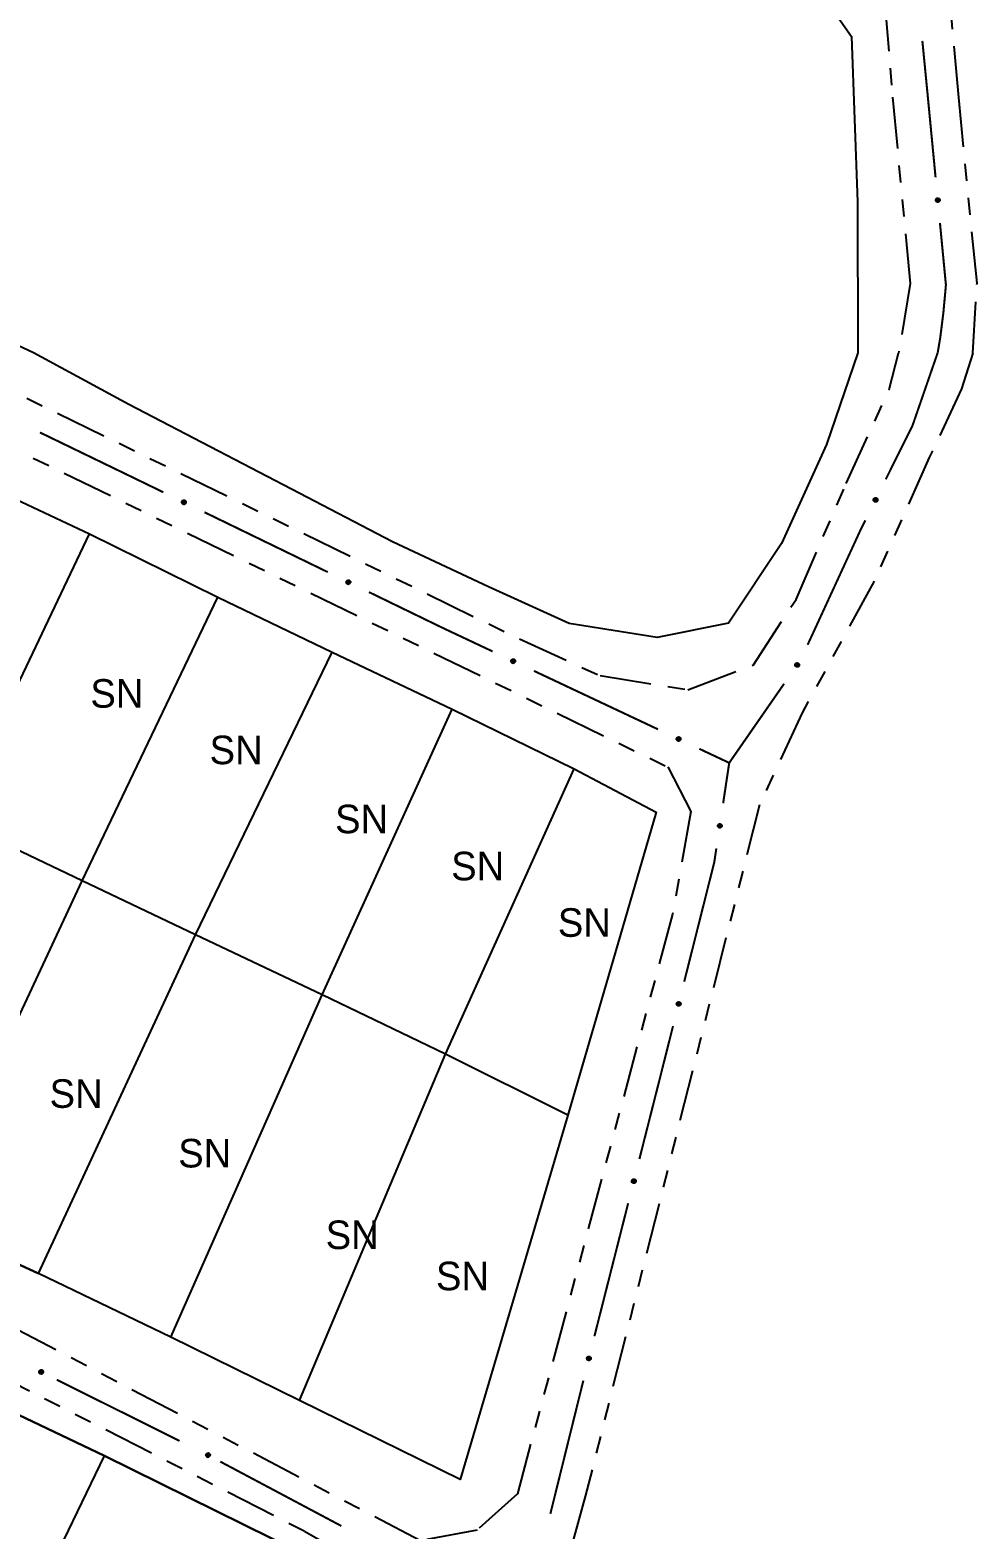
# Model space of a CAD drawing. Extents: x 203665 to 205970, y 4870865 to 4873745.
# Drawn here: x 205380.9 to 205463.8, y 4873197.4 to 4873328.6 of the extents above; entities that cross this region are included whole.
import ezdxf
from ezdxf.enums import TextEntityAlignment as Align

# ---------------------------------------------------------------- set-up
doc = ezdxf.new("R2010")
doc.units = 0
doc.header["$LTSCALE"] = 1.5
doc.header["$MEASUREMENT"] = 0
doc.linetypes.add('TRACO_25', pattern=[8, 3, -1, 1, -1, 1, -1])
for name, color, linetype in [('CD_MALHA_LOTES', 7, 'CONTINUOUS'), ('RU-QUADRA', 210, 'CONTINUOUS'), ('SV-EIXO-RUA-N-PAV', 6, 'CONTINUOUS'), ('SV-RUA-NAO-PAV', 7, 'CONTINUOUS'), ('Th_NmrPort', 1, 'CONTINUOUS')]:
    doc.layers.add(name, color=color, linetype=linetype)

msp = doc.modelspace()

# ---------------------------------------------------------------- linework, layer by layer
at = {"layer": 'CD_MALHA_LOTES', "linetype": 'Continuous', "flags": 128}
for points in [[(205375.161186, 4873289.598439), (205386.098386, 4873284.470209)], [(205374.208152, 4873259.464412), (205386.098386, 4873284.470209)], [(205386.098386, 4873284.470209), (205397.353264, 4873278.933535)], [(205385.46303, 4873254.109268), (205397.353264, 4873278.933535)], [(205397.353264, 4873278.933535), (205407.337429, 4873274.122982)], [(205395.401813, 4873249.389481), (205407.337429, 4873274.122982)], [(205407.337429, 4873274.122982), (205417.866186, 4873269.1309)], [(205406.47516, 4873244.125103), (205417.866186, 4873269.1309)], [(205417.866186, 4873269.1309), (205428.53109, 4873263.911904)], [(205417.276212, 4873238.95149), (205428.53109, 4873263.911904)], [(205428.53109, 4873263.911904), (205435.701536, 4873260.099768)], [(205385.46303, 4873254.109268), (205374.208152, 4873259.464412)], [(205435.701536, 4873260.099768), (205427.986499, 4873233.596346)], [(205371.575963, 4873224.383684), (205385.46303, 4873254.109268)], [(205395.401813, 4873249.389481), (205385.46303, 4873254.109268)], [(205381.650894, 4873219.754662), (205395.401813, 4873249.389481)], [(205406.47516, 4873244.125103), (205395.401813, 4873249.389481)], [(205393.22345, 4873214.172606), (205406.47516, 4873244.125103)], [(205417.276212, 4873238.95149), (205406.47516, 4873244.125103)], [(205404.478327, 4873208.635932), (205417.276212, 4873238.95149)], [(205427.986499, 4873233.596346), (205417.276212, 4873238.95149)], [(205427.986499, 4873233.596346), (205418.546924, 4873201.737781)], [(205371.575963, 4873224.383684), (205381.650894, 4873219.754662)], [(205393.22345, 4873214.172606), (205381.650894, 4873219.754662)], [(205404.478327, 4873208.635932), (205393.22345, 4873214.172606)], [(205377.370006, 4873208.569646), (205387.43322, 4873203.78675)], [(205418.546924, 4873201.737781), (205404.478327, 4873208.635932)], [(205382.688586, 4873193.991378), (205387.43322, 4873203.78675)], [(205387.43322, 4873203.78675), (205419.076861, 4873188.175376)]]:
    msp.add_lwpolyline(points, dxfattribs=at)
at = {"layer": 'RU-QUADRA', "linetype": 'Continuous', "flags": 128}
msp.add_lwpolyline([(205381.19915, 4873300.290732), (205246.554973, 4873363.144761), (205270.850474, 4873417.421945), (205444.02054, 4873337.298482), (205449.189796, 4873333.163078), (205452.808275, 4873327.993822), (205453.3252, 4873313.519906), (205453.366002, 4873300.293513), (205450.604655, 4873292.274779), (205446.675302, 4873283.613601), (205442.026491, 4873276.640384), (205435.77963, 4873275.390026), (205428.091034, 4873276.620495), (205421.041743, 4873279.831065), (205412.635739, 4873283.781998), (205403.803117, 4873288.380357), (205389.563652, 4873295.793578)], close=True, dxfattribs=at)
for points in [[(205375.161186, 4873289.598439), (205386.098386, 4873284.470209), (205397.353264, 4873278.933535), (205407.337429, 4873274.122982), (205417.866186, 4873269.1309), (205428.53109, 4873263.911904), (205435.701536, 4873260.099768), (205427.986499, 4873233.596346), (205418.546924, 4873201.737781), (205404.478327, 4873208.635932), (205393.22345, 4873214.172606), (205381.650894, 4873219.754662), (205371.575963, 4873224.383684)], [(205307.53972, 4873175.586793), (205317.717723, 4873170.84216), (205330.268043, 4873165.026158), (205341.09652, 4873160.013683), (205351.963261, 4873155.115997), (205361.873422, 4873150.600943), (205393.249221, 4873135.525254), (205398.491276, 4873146.391994), (205403.84812, 4873157.143945), (205408.822332, 4873167.398475), (205414.102649, 4873178.303478), (205419.076861, 4873188.175376), (205387.43322, 4873203.78675), (205377.370006, 4873208.569646), (205366.350213, 4873213.849964), (205353.799893, 4873219.972071), (205340.292994, 4873226.744652), (205332.028149, 4873230.877074), (205323.380673, 4873234.93297), (205313.355722, 4873239.830656)]]:
    msp.add_lwpolyline(points, dxfattribs=at)
at = {"layer": 'SV-EIXO-RUA-N-PAV', "const_width": 0.18}
for points in [[(205459.003872, 4873327.600791), (205459.392898, 4873323.619754)], [(205459.392898, 4873323.619754), (205459.44514, 4873323.085152)], [(205459.44514, 4873323.085152), (205460.159662, 4873315.656584)], [(205460.542637, 4873311.67496), (205461.021357, 4873306.69793)], [(205461.021357, 4873306.69793), (205461.066222, 4873306.231483)], [(205461.066222, 4873306.231483), (205460.924379, 4873304.706666)], [(205460.924379, 4873304.706666), (205460.842625, 4873303.827809)], [(205460.842625, 4873303.827809), (205460.58, 4873301.726811)], [(205460.563128, 4873301.591833), (205460.417027, 4873300.740304)], [(205460.58, 4873301.726811), (205460.563128, 4873301.591833)], [(205460.342818, 4873300.307791), (205458.38292, 4873294.636918)], [(205460.417027, 4873300.740304), (205460.342818, 4873300.307791)], [(205458.145137, 4873293.948905), (205455.795923, 4873289.229184)], [(205458.38292, 4873294.636918), (205458.145137, 4873293.948905)], [(205381.77557, 4873293.336307), (205388.976264, 4873289.850622)], [(205388.976264, 4873289.850622), (205389.785476, 4873289.458902)], [(205389.785476, 4873289.458902), (205392.575121, 4873288.104705)], [(205396.173546, 4873286.357897), (205406.96882, 4873281.117472)], [(205454.013533, 4873285.64825), (205453.567936, 4873284.753016)], [(205453.565505, 4873284.748133), (205448.96436, 4873274.762669)], [(205453.567936, 4873284.753016), (205453.565505, 4873284.748133)], [(205410.567245, 4873279.370664), (205416.864489, 4873276.31375)], [(205416.864489, 4873276.31375), (205417.068464, 4873276.214733)], [(205417.068464, 4873276.214733), (205421.386882, 4873274.181192)], [(205425.005723, 4873272.477082), (205435.862245, 4873267.364751)], [(205446.902223, 4873271.351567), (205442.343, 4873264.777871)], [(205439.481086, 4873265.660641), (205441.290506, 4873264.808586)], [(205441.290506, 4873264.808586), (205442.099944, 4873264.427422)], [(205442.343, 4873264.777871), (205442.099944, 4873264.427422)], [(205442.099944, 4873264.427422), (205441.567672, 4873260.893771)], [(205440.971876, 4873256.938392), (205440.822927, 4873255.949547)], [(205440.786547, 4873255.708032), (205438.159163, 4873245.278112)], [(205440.822927, 4873255.949547), (205440.786547, 4873255.708032)], [(205437.182055, 4873241.39929), (205436.204947, 4873237.520468)], [(205436.204947, 4873237.520468), (205435.975659, 4873236.610264)], [(205435.975659, 4873236.610264), (205434.23811, 4873229.766015)], [(205433.253853, 4873225.889002), (205430.30108, 4873214.25796)], [(205383.250264, 4873210.451434), (205393.991546, 4873205.101213)], [(205429.332584, 4873210.376993), (205426.448085, 4873198.728832)], [(205397.55726, 4873203.28922), (205408.153412, 4873197.657031)]]:
    msp.add_lwpolyline(points, dxfattribs=at)
at = {"layer": 'SV-EIXO-RUA-N-PAV'}
for points in [[(205460.446968, 4873313.819332), (205460.485141, 4873313.788757), (205460.511696, 4873313.754673), (205460.525662, 4873313.71987), (205460.529985, 4873313.685898), (205460.530492, 4873313.650644), (205460.523163, 4873313.614989), (205460.506261, 4873313.577217), (205460.475859, 4873313.538709), (205460.439155, 4873313.513801), (205460.405767, 4873313.498283), (205460.370602, 4873313.491736), (205460.336347, 4873313.491816), (205460.299562, 4873313.500655), (205460.261451, 4873313.518157), (205460.22347, 4873313.549665), (205460.197665, 4873313.583259), (205460.18504, 4873313.617276), (205460.178682, 4873313.65267), (205460.178595, 4873313.688667), (205460.185992, 4873313.723626), (205460.203683, 4873313.761966), (205460.235278, 4873313.799041), (205460.26849, 4873313.825161), (205460.302321, 4873313.83826), (205460.337308, 4873313.843735), (205460.37266, 4873313.844674), (205460.408809, 4873313.838798), (205460.446968, 4873313.819332)], [(205394.29315, 4873287.393076), (205394.339133, 4873287.409738), (205394.38206, 4873287.414655), (205394.419043, 4873287.408451), (205394.450296, 4873287.394448), (205394.480654, 4873287.37652), (205394.507275, 4873287.351692), (205394.530716, 4873287.317592), (205394.547754, 4873287.271582), (205394.549901, 4873287.227277), (205394.545759, 4873287.190693), (205394.533033, 4873287.157264), (205394.515123, 4873287.128064), (205394.48842, 4873287.101265), (205394.45363, 4873287.077847), (205394.406951, 4873287.061834), (205394.364833, 4873287.057302), (205394.329218, 4873287.064241), (205394.295693, 4873287.077248), (205394.264918, 4873287.095922), (205394.238928, 4873287.120444), (205394.215412, 4873287.155514), (205394.200218, 4873287.201796), (205394.195218, 4873287.243751), (205394.201656, 4873287.279454), (205394.215204, 4873287.312173), (205394.232815, 4873287.342841), (205394.256658, 4873287.370639), (205394.29315, 4873287.393076)], [(205455.067299, 4873287.518293), (205455.083505, 4873287.472147), (205455.087996, 4873287.429174), (205455.081426, 4873287.392253), (205455.067114, 4873287.361141), (205455.048886, 4873287.330962), (205455.023796, 4873287.304589), (205454.989465, 4873287.281486), (205454.943288, 4873287.264905), (205454.898964, 4873287.263197), (205454.862423, 4873287.267702), (205454.829122, 4873287.280759), (205454.8001, 4873287.298957), (205454.773568, 4873287.325925), (205454.750495, 4873287.360945), (205454.734946, 4873287.407781), (205454.730831, 4873287.449941), (205454.738124, 4873287.485485), (205454.751462, 4873287.518881), (205454.77044, 4873287.549469), (205454.795219, 4873287.575215), (205454.83052, 4873287.598382), (205454.87695, 4873287.613116), (205454.918953, 4873287.6177), (205454.954591, 4873287.610909), (205454.987173, 4873287.597037), (205455.017665, 4873287.579123), (205455.045226, 4873287.555005), (205455.067299, 4873287.518293)], [(205408.686849, 4873280.405843), (205408.732832, 4873280.422505), (205408.775759, 4873280.427422), (205408.812743, 4873280.421218), (205408.843995, 4873280.407215), (205408.874354, 4873280.389287), (205408.900974, 4873280.36446), (205408.924415, 4873280.330359), (205408.941453, 4873280.284349), (205408.943601, 4873280.240044), (205408.939459, 4873280.20346), (205408.926733, 4873280.170031), (205408.908823, 4873280.140831), (205408.882119, 4873280.114032), (205408.847329, 4873280.090614), (205408.80065, 4873280.074601), (205408.758533, 4873280.070069), (205408.722918, 4873280.077009), (205408.689392, 4873280.090015), (205408.658617, 4873280.108689), (205408.632627, 4873280.133211), (205408.609111, 4873280.168281), (205408.593917, 4873280.214563), (205408.588917, 4873280.256519), (205408.595355, 4873280.292222), (205408.608903, 4873280.32494), (205408.626514, 4873280.355608), (205408.650358, 4873280.383406), (205408.686849, 4873280.405843)], [(205423.113211, 4873273.489939), (205423.158993, 4873273.507144), (205423.201859, 4873273.512569), (205423.238914, 4873273.506804), (205423.270329, 4873273.493171), (205423.300898, 4873273.475604), (205423.32781, 4873273.451093), (205423.351653, 4873273.417272), (205423.369235, 4873273.371467), (205423.371906, 4873273.32719), (205423.368197, 4873273.290559), (205423.355867, 4873273.256983), (205423.338304, 4873273.227573), (205423.311919, 4873273.20046), (205423.277409, 4873273.176631), (205423.230923, 4873273.160067), (205423.188862, 4873273.155037), (205423.153167, 4873273.161555), (205423.11949, 4873273.174164), (205423.088497, 4873273.192473), (205423.062218, 4873273.216686), (205423.038289, 4873273.251475), (205423.022548, 4873273.297574), (205423.017052, 4873273.339467), (205423.023067, 4873273.375244), (205423.036228, 4873273.40812), (205423.053474, 4873273.438994), (205423.076987, 4873273.467073), (205423.113211, 4873273.489939)], [(205448.214367, 4873273.05032), (205448.223757, 4873273.002321), (205448.222011, 4873272.959149), (205448.210192, 4873272.92356), (205448.191547, 4873272.894834), (205448.169162, 4873272.867595), (205448.140535, 4873272.845111), (205448.103234, 4873272.827195), (205448.055151, 4873272.817438), (205448.011042, 4873272.822133), (205447.975531, 4873272.831854), (205447.944458, 4873272.849571), (205447.918361, 4873272.87176), (205447.895989, 4873272.902269), (205447.878202, 4873272.940247), (205447.869561, 4873272.988834), (205447.871563, 4873273.031147), (205447.883899, 4873273.06527), (205447.901908, 4873273.096396), (205447.925095, 4873273.123931), (205447.953323, 4873273.14584), (205447.991594, 4873273.16368), (205448.039662, 4873273.171573), (205448.081887, 4873273.170059), (205448.116174, 4873273.158205), (205448.146419, 4873273.139784), (205448.174013, 4873273.117665), (205448.197812, 4873273.089829), (205448.214367, 4873273.05032)], [(205437.588574, 4873266.673499), (205437.634356, 4873266.690703), (205437.677222, 4873266.696128), (205437.714277, 4873266.690363), (205437.745692, 4873266.67673), (205437.776261, 4873266.659163), (205437.803173, 4873266.634652), (205437.827016, 4873266.600831), (205437.844598, 4873266.555026), (205437.847269, 4873266.510749), (205437.84356, 4873266.474119), (205437.83123, 4873266.440542), (205437.813667, 4873266.411132), (205437.787282, 4873266.384019), (205437.752772, 4873266.36019), (205437.706286, 4873266.343627), (205437.664225, 4873266.338596), (205437.62853, 4873266.345114), (205437.594853, 4873266.357723), (205437.56386, 4873266.376032), (205437.537581, 4873266.400245), (205437.513652, 4873266.435034), (205437.497911, 4873266.481133), (205437.492415, 4873266.523026), (205437.49843, 4873266.558803), (205437.511591, 4873266.591679), (205437.528837, 4873266.622553), (205437.55235, 4873266.650632), (205437.588574, 4873266.673499)], [(205441.400028, 4873259.041763), (205441.429629, 4873259.002829), (205441.447108, 4873258.963315), (205441.452201, 4873258.926162), (205441.448141, 4873258.892158), (205441.440069, 4873258.857837), (205441.424296, 4873258.82503), (205441.398725, 4873258.792496), (205441.359878, 4873258.762528), (205441.318223, 4873258.747283), (205441.282065, 4873258.740341), (205441.246363, 4873258.742533), (205441.213154, 4873258.750933), (205441.179618, 4873258.768444), (205441.146901, 4873258.79468), (205441.117712, 4873258.834471), (205441.100842, 4873258.873327), (205441.096859, 4873258.909393), (205441.09929, 4873258.945271), (205441.107951, 4873258.980211), (205441.12362, 4873259.012325), (205441.150094, 4873259.045219), (205441.18975, 4873259.073508), (205441.228313, 4873259.090776), (205441.264313, 4873259.095264), (205441.299581, 4873259.092075), (205441.334103, 4873259.084398), (205441.367741, 4873259.069916), (205441.400028, 4873259.041763)], [(205437.812452, 4873243.451138), (205437.838133, 4873243.409514), (205437.851692, 4873243.368489), (205437.853153, 4873243.331017), (205437.845809, 4873243.297568), (205437.834442, 4873243.264193), (205437.815558, 4873243.233074), (205437.786948, 4873243.203177), (205437.745375, 4873243.177123), (205437.702436, 4873243.165995), (205437.665775, 4873243.162597), (205437.630455, 4873243.168246), (205437.598218, 4873243.179832), (205437.566542, 4873243.200516), (205437.536527, 4873243.229805), (205437.511341, 4873243.272244), (205437.498323, 4873243.312555), (205437.497862, 4873243.348836), (205437.503766, 4873243.384309), (205437.515779, 4873243.418242), (205437.534492, 4873243.448683), (205437.564036, 4873243.47885), (205437.606252, 4873243.503154), (205437.646309, 4873243.516596), (205437.682575, 4873243.517567), (205437.717367, 4873243.510968), (205437.75098, 4873243.499974), (205437.783052, 4873243.482294), (205437.812452, 4873243.451138)], [(205433.888032, 4873227.939684), (205433.913635, 4873227.898013), (205433.927119, 4873227.856963), (205433.928511, 4873227.819488), (205433.921106, 4873227.786053), (205433.909677, 4873227.752699), (205433.890736, 4873227.721614), (205433.862071, 4873227.69177), (205433.820449, 4873227.665793), (205433.777489, 4873227.654744), (205433.740823, 4873227.651414), (205433.705513, 4873227.657128), (205433.673298, 4873227.668773), (205433.641659, 4873227.689516), (205433.611699, 4873227.718861), (205433.586591, 4873227.761345), (205433.573648, 4873227.80168), (205433.573253, 4873227.837963), (205433.579223, 4873227.873424), (205433.591298, 4873227.907335), (205433.610068, 4873227.937742), (205433.639667, 4873227.967854), (205433.681928, 4873227.99208), (205433.72201, 4873228.005449), (205433.758277, 4873228.006352), (205433.793057, 4873227.999689), (205433.826649, 4873227.988634), (205433.858689, 4873227.970894), (205433.888032, 4873227.939684)], [(205429.954724, 4873212.431361), (205429.980572, 4873212.38984), (205429.994296, 4873212.34887), (205429.995907, 4873212.311404), (205429.988699, 4873212.277926), (205429.977466, 4873212.244506), (205429.958707, 4873212.21331), (205429.930218, 4873212.183298), (205429.888749, 4873212.157078), (205429.845855, 4873212.145777), (205429.809209, 4873212.142232), (205429.773866, 4873212.147739), (205429.741583, 4873212.159195), (205429.709823, 4873212.179752), (205429.679691, 4873212.20892), (205429.654334, 4873212.251256), (205429.641155, 4873212.291515), (205429.640548, 4873212.327794), (205429.646309, 4873212.36329), (205429.658186, 4873212.397272), (205429.676776, 4873212.427788), (205429.706199, 4873212.458073), (205429.748316, 4873212.482547), (205429.788319, 4873212.49615), (205429.824581, 4873212.497267), (205429.859399, 4873212.490808), (205429.893056, 4873212.479949), (205429.925199, 4873212.462398), (205429.954724, 4873212.431361)], [(205381.799268, 4873211.297153), (205381.845418, 4873211.313346), (205381.888393, 4873211.317825), (205381.925312, 4873211.311245), (205381.956419, 4873211.296923), (205381.986594, 4873211.278687), (205382.012959, 4873211.253589), (205382.036052, 4873211.219251), (205382.05262, 4873211.17307), (205382.054315, 4873211.128745), (205382.049801, 4873211.092205), (205382.036734, 4873211.058908), (205382.018528, 4873211.029892), (205381.991552, 4873211.003367), (205381.956525, 4873210.980304), (205381.909686, 4873210.964768), (205381.867524, 4873210.960666), (205381.831982, 4873210.967968), (205381.79859, 4873210.981316), (205381.768008, 4873211.000303), (205381.742269, 4873211.025089), (205381.719112, 4873211.060397), (205381.70439, 4873211.106831), (205381.699819, 4873211.148835), (205381.70662, 4873211.184471), (205381.720501, 4873211.217049), (205381.738424, 4873211.247536), (205381.762549, 4873211.27509), (205381.799268, 4873211.297153)], [(205396.407817, 4873204.024851), (205396.454379, 4873204.039818), (205396.497457, 4873204.04316), (205396.534189, 4873204.035606), (205396.564907, 4873204.020468), (205396.594589, 4873204.00144), (205396.620282, 4873203.975655), (205396.64246, 4873203.940719), (205396.657801, 4873203.894116), (205396.658325, 4873203.849761), (205396.652846, 4873203.813354), (205396.638905, 4873203.780414), (205396.619938, 4873203.751889), (205396.59227, 4873203.726086), (205396.556647, 4873203.703957), (205396.509412, 4873203.689664), (205396.467157, 4873203.686677), (205396.43182, 4873203.694916), (205396.398793, 4873203.709142), (205396.368723, 4873203.72893), (205396.343648, 4873203.754387), (205396.321432, 4873203.790295), (205396.307943, 4873203.837102), (205396.304483, 4873203.879212), (205396.312224, 4873203.914656), (205396.326961, 4873203.946856), (205396.345683, 4873203.976859), (205396.370528, 4873204.003765), (205396.407817, 4873204.024851)]]:
    msp.add_lwpolyline(points, close=True, dxfattribs=at)
for points in [[(205460.178595, 4873313.688667), (205460.197665, 4873313.583259)], [(205460.183342, 4873313.701887), (205460.209466, 4873313.572801)], [(205460.185992, 4873313.723626), (205460.22347, 4873313.549665)], [(205460.197733, 4873313.737542), (205460.241256, 4873313.541589)], [(205460.203683, 4873313.761966), (205460.261451, 4873313.518157)], [(205460.221371, 4873313.776828), (205460.279706, 4873313.512387)], [(205460.235278, 4873313.799041), (205460.299562, 4873313.500655)], [(205460.251095, 4873313.809845), (205460.316458, 4873313.500843)], [(205460.26849, 4873313.825161), (205460.336347, 4873313.491816)], [(205460.284972, 4873313.828182), (205460.352687, 4873313.494732)], [(205460.302321, 4873313.83826), (205460.370602, 4873313.491736)], [(205460.319634, 4873313.83837), (205460.385415, 4873313.496509)], [(205460.337308, 4873313.843735), (205460.405767, 4873313.498283)], [(205460.356437, 4873313.84054), (205460.42376, 4873313.511164)], [(205460.37266, 4873313.844674), (205460.439155, 4873313.513801)], [(205460.391047, 4873313.837014), (205460.457507, 4873313.53086)], [(205460.408809, 4873313.838798), (205460.475859, 4873313.538709)], [(205460.426179, 4873313.828056), (205460.48885, 4873313.561291)], [(205460.446968, 4873313.819332), (205460.506261, 4873313.577217)], [(205460.467084, 4873313.801833), (205460.513585, 4873313.603424)], [(205460.485141, 4873313.788757), (205460.523163, 4873313.614989)], [(205460.500362, 4873313.769392), (205460.524998, 4873313.641534)], [(205460.511696, 4873313.754673), (205460.530492, 4873313.650644)], [(205394.195218, 4873287.243751), (205394.515123, 4873287.128064)], [(205394.199233, 4873287.220925), (205394.497059, 4873287.115786)], [(205394.200218, 4873287.201796), (205394.48842, 4873287.101265)], [(205394.201223, 4873287.259395), (205394.521144, 4873287.143531)], [(205394.201656, 4873287.279454), (205394.533033, 4873287.157264)], [(205394.210579, 4873287.294291), (205394.536673, 4873287.172396)], [(205394.211937, 4873287.178354), (205394.468063, 4873287.090425)], [(205394.215204, 4873287.312173), (205394.545759, 4873287.190693)], [(205394.215412, 4873287.155514), (205394.45363, 4873287.077847)], [(205394.227895, 4873287.326838), (205394.544134, 4873287.212761)], [(205394.232815, 4873287.342841), (205394.549901, 4873287.227277)], [(205394.233163, 4873287.137715), (205394.423109, 4873287.07281)], [(205394.238928, 4873287.120444), (205394.406951, 4873287.061834)], [(205394.24893, 4873287.354547), (205394.544897, 4873287.251828)], [(205394.256105, 4873287.10686), (205394.379907, 4873287.061929)], [(205394.256658, 4873287.370639), (205394.547754, 4873287.271582)], [(205394.264918, 4873287.095922), (205394.364833, 4873287.057302)], [(205394.274875, 4873287.379872), (205394.535243, 4873287.294434)], [(205394.29315, 4873287.393076), (205394.530716, 4873287.317592)], [(205394.318566, 4873287.401134), (205394.512158, 4873287.337493)], [(205394.339133, 4873287.409738), (205394.507275, 4873287.351692)], [(205394.363591, 4873287.412646), (205394.48557, 4873287.367085)], [(205394.38206, 4873287.414655), (205394.480654, 4873287.37652)], [(205454.77044, 4873287.549469), (205454.730831, 4873287.449941)], [(205454.795219, 4873287.575215), (205454.734946, 4873287.407781)], [(205454.781465, 4873287.558173), (205454.73531, 4873287.434823)], [(205454.812546, 4873287.580808), (205454.745762, 4873287.391515)], [(205454.83052, 4873287.598382), (205454.750495, 4873287.360945)], [(205454.853394, 4873287.60163), (205454.76293, 4873287.346389)], [(205454.87695, 4873287.613116), (205454.773568, 4873287.325925)], [(205454.896088, 4873287.613912), (205454.788002, 4873287.317143)], [(205454.918953, 4873287.6177), (205454.8001, 4873287.298957)], [(205454.934537, 4873287.61154), (205454.815507, 4873287.292783)], [(205454.954591, 4873287.610909), (205454.829122, 4873287.280759)], [(205454.969338, 4873287.601839), (205454.844216, 4873287.276969)], [(205454.987173, 4873287.597037), (205454.862423, 4873287.267702)], [(205455.001712, 4873287.584201), (205454.884506, 4873287.269109)], [(205455.017665, 4873287.579123), (205454.898964, 4873287.263197)], [(205455.029211, 4873287.562892), (205454.923563, 4873287.267959)], [(205455.045226, 4873287.555005), (205454.943288, 4873287.264905)], [(205455.054278, 4873287.536698), (205454.966263, 4873287.277189)], [(205455.067299, 4873287.518293), (205454.989465, 4873287.281486)], [(205455.075105, 4873287.492798), (205455.009548, 4873287.299846)], [(205455.083505, 4873287.472147), (205455.023796, 4873287.304589)], [(205455.086171, 4873287.447661), (205455.039402, 4873287.32614)], [(205455.087996, 4873287.429174), (205455.048886, 4873287.330962)], [(205408.588917, 4873280.256519), (205408.908823, 4873280.140831)], [(205408.592932, 4873280.233692), (205408.890758, 4873280.128553)], [(205408.593917, 4873280.214563), (205408.882119, 4873280.114032)], [(205408.594922, 4873280.272163), (205408.914844, 4873280.156298)], [(205408.595355, 4873280.292222), (205408.926733, 4873280.170031)], [(205408.604278, 4873280.307058), (205408.930373, 4873280.185163)], [(205408.605637, 4873280.191122), (205408.861762, 4873280.103192)], [(205408.608903, 4873280.32494), (205408.939459, 4873280.20346)], [(205408.609111, 4873280.168281), (205408.847329, 4873280.090614)], [(205408.621594, 4873280.339605), (205408.937833, 4873280.225528)], [(205408.626514, 4873280.355608), (205408.943601, 4873280.240044)], [(205408.626862, 4873280.150482), (205408.816808, 4873280.085578)], [(205408.632627, 4873280.133211), (205408.80065, 4873280.074601)], [(205408.642629, 4873280.367314), (205408.938596, 4873280.264595)], [(205408.649804, 4873280.119627), (205408.773606, 4873280.074697)], [(205408.650358, 4873280.383406), (205408.941453, 4873280.284349)], [(205408.658617, 4873280.108689), (205408.758533, 4873280.070069)], [(205408.668574, 4873280.39264), (205408.928942, 4873280.307201)], [(205408.686849, 4873280.405843), (205408.924415, 4873280.330359)], [(205408.712265, 4873280.413901), (205408.905858, 4873280.35026)], [(205408.732832, 4873280.422505), (205408.900974, 4873280.36446)], [(205408.75729, 4873280.425414), (205408.879269, 4873280.379852)], [(205408.775759, 4873280.427422), (205408.874354, 4873280.389287)], [(205423.017052, 4873273.339467), (205423.338304, 4873273.227573)], [(205423.021337, 4873273.31669), (205423.320386, 4873273.215082)], [(205423.022548, 4873273.297574), (205423.311919, 4873273.20046)], [(205423.022872, 4873273.355181), (205423.344142, 4873273.24311)], [(205423.023067, 4873273.375244), (205423.355867, 4873273.256983)], [(205423.031814, 4873273.390185), (205423.359328, 4873273.272156)], [(205423.034544, 4873273.274272), (205423.291692, 4873273.18938)], [(205423.036228, 4873273.40812), (205423.368197, 4873273.290559)], [(205423.038289, 4873273.251475), (205423.277409, 4873273.176631)], [(205423.048744, 4873273.422935), (205423.366311, 4873273.312607)], [(205423.053474, 4873273.438994), (205423.371906, 4873273.32719)], [(205423.056249, 4873273.233887), (205423.24695, 4873273.171234)], [(205423.062218, 4873273.216686), (205423.230923, 4873273.160067)], [(205423.06945, 4873273.45089), (205423.366611, 4873273.35168)], [(205423.076987, 4873273.467073), (205423.369235, 4873273.371467)], [(205423.079554, 4873273.203305), (205423.203879, 4873273.159843)], [(205423.088497, 4873273.192473), (205423.188862, 4873273.155037)], [(205423.095093, 4873273.476521), (205423.356454, 4873273.394169)], [(205423.113211, 4873273.489939), (205423.351653, 4873273.417272)], [(205423.138529, 4873273.498298), (205423.332862, 4873273.436952)], [(205423.158993, 4873273.507144), (205423.32781, 4873273.451093)], [(205423.183416, 4873273.510342), (205423.305925, 4873273.466227)], [(205423.201859, 4873273.512569), (205423.300898, 4873273.475604)], [(205447.953323, 4873273.14584), (205447.869561, 4873272.988834)], [(205447.925095, 4873273.123931), (205447.871563, 4873273.031147)], [(205447.937258, 4873273.130957), (205447.873816, 4873273.015541)], [(205447.971275, 4873273.148879), (205447.877921, 4873272.97118)], [(205447.991594, 4873273.16368), (205447.878202, 4873272.940247)], [(205448.014696, 4873273.1636), (205447.88841, 4873272.924051)], [(205448.039662, 4873273.171573), (205447.895989, 4873272.902269)], [(205448.058714, 4873273.169603), (205447.909008, 4873272.891498)], [(205448.081887, 4873273.170059), (205447.918361, 4873272.87176)], [(205448.096421, 4873273.161718), (205447.932717, 4873272.863431)], [(205448.116174, 4873273.158205), (205447.944458, 4873272.849571)], [(205448.129461, 4873273.147106), (205447.958849, 4873272.843646)], [(205448.146419, 4873273.139784), (205447.975531, 4873272.831854)], [(205448.158957, 4873273.124988), (205447.997587, 4873272.830064)], [(205448.174013, 4873273.117665), (205448.011042, 4873272.822133)], [(205448.1831, 4873273.099941), (205448.036071, 4873272.823301)], [(205448.197812, 4873273.089829), (205448.055151, 4873272.817438)], [(205448.204133, 4873273.070408), (205448.079655, 4873272.826284)], [(205448.214367, 4873273.05032), (205448.103234, 4873272.827195)], [(205448.218419, 4873273.023967), (205448.125753, 4873272.84247)], [(205448.223757, 4873273.002321), (205448.140535, 4873272.845111)], [(205448.222868, 4873272.977706), (205448.159083, 4873272.864189)], [(205448.222011, 4873272.959149), (205448.169162, 4873272.867595)], [(205437.492415, 4873266.523026), (205437.813667, 4873266.411132)], [(205437.4967, 4873266.500249), (205437.795749, 4873266.398641)], [(205437.497911, 4873266.481133), (205437.787282, 4873266.384019)], [(205437.498235, 4873266.53874), (205437.819505, 4873266.426669)], [(205437.49843, 4873266.558803), (205437.83123, 4873266.440542)], [(205437.507177, 4873266.573744), (205437.834691, 4873266.455715)], [(205437.509907, 4873266.457832), (205437.767055, 4873266.372939)], [(205437.511591, 4873266.591679), (205437.84356, 4873266.474119)], [(205437.513652, 4873266.435034), (205437.752772, 4873266.36019)], [(205437.524107, 4873266.606494), (205437.841674, 4873266.496166)], [(205437.528837, 4873266.622553), (205437.847269, 4873266.510749)], [(205437.531612, 4873266.417446), (205437.722313, 4873266.354793)], [(205437.537581, 4873266.400245), (205437.706286, 4873266.343627)], [(205437.544813, 4873266.63445), (205437.841974, 4873266.535239)], [(205437.55235, 4873266.650632), (205437.844598, 4873266.555026)], [(205437.554917, 4873266.386864), (205437.679242, 4873266.343402)], [(205437.56386, 4873266.376032), (205437.664225, 4873266.338596)], [(205437.570456, 4873266.66008), (205437.831817, 4873266.577728)], [(205437.588574, 4873266.673499), (205437.827016, 4873266.600831)], [(205437.613892, 4873266.681857), (205437.808225, 4873266.620511)], [(205437.634356, 4873266.690703), (205437.803173, 4873266.634652)], [(205437.658779, 4873266.693901), (205437.781288, 4873266.649786)], [(205437.677222, 4873266.696128), (205437.776261, 4873266.659163)], [(205441.107951, 4873258.980211), (205441.100842, 4873258.873327)], [(205441.115767, 4873258.991882), (205441.109749, 4873258.860316)], [(205441.12362, 4873259.012325), (205441.117712, 4873258.834471)], [(205441.138389, 4873259.022972), (205441.133003, 4873258.822316)], [(205441.150094, 4873259.045219), (205441.146901, 4873258.79468)], [(205441.170863, 4873259.055338), (205441.163207, 4873258.784648)], [(205441.18975, 4873259.073508), (205441.179618, 4873258.768444)], [(205441.207718, 4873259.080145), (205441.196053, 4873258.764522)], [(205441.228313, 4873259.090776), (205441.213154, 4873258.750933)], [(205441.245035, 4873259.089703), (205441.229712, 4873258.749792)], [(205441.264313, 4873259.095264), (205441.246363, 4873258.742533)], [(205441.281133, 4873259.091165), (205441.261892, 4873258.743565)], [(205441.299581, 4873259.092075), (205441.282065, 4873258.740341)], [(205441.317361, 4873259.084328), (205441.302648, 4873258.748465)], [(205441.334103, 4873259.084398), (205441.318223, 4873258.747283)], [(205441.350077, 4873259.072501), (205441.340169, 4873258.759372)], [(205441.367741, 4873259.069916), (205441.359878, 4873258.762528)], [(205441.381981, 4873259.055276), (205441.377966, 4873258.781277)], [(205441.400028, 4873259.041763), (205441.398725, 4873258.792496)], [(205441.41529, 4873259.0199), (205441.412196, 4873258.816139)], [(205441.429629, 4873259.002829), (205441.424296, 4873258.82503)], [(205441.43969, 4873258.980347), (205441.432526, 4873258.850334)], [(205441.447108, 4873258.963315), (205441.440069, 4873258.857837)], [(205437.515779, 4873243.418242), (205437.498323, 4873243.312555)], [(205437.524692, 4873243.429099), (205437.505925, 4873243.29874)], [(205437.534492, 4873243.448683), (205437.511341, 4873243.272244)], [(205437.550226, 4873243.457846), (205437.525379, 4873243.258661)], [(205437.564036, 4873243.47885), (205437.536527, 4873243.229805)], [(205437.58569, 4873243.486905), (205437.551782, 4873243.218238)], [(205437.606252, 4873243.503154), (205437.566542, 4873243.200516)], [(205437.624779, 4873243.508015), (205437.582518, 4873243.195017)], [(205437.646309, 4873243.516596), (205437.598218, 4873243.179832)], [(205437.662848, 4873243.513904), (205437.614588, 4873243.177088)], [(205437.682575, 4873243.517567), (205437.630455, 4873243.168246)], [(205437.698918, 4873243.511854), (205437.646011, 4873243.167765)], [(205437.717367, 4873243.510968), (205437.665775, 4873243.162597)], [(205437.73431, 4873243.501531), (205437.68705, 4873243.168684)], [(205437.75098, 4873243.499974), (205437.702436, 4873243.165995)], [(205437.765724, 4873243.486582), (205437.725452, 4873243.175896)], [(205437.783052, 4873243.482294), (205437.745375, 4873243.177123)], [(205437.795803, 4873243.46634), (205437.765198, 4873243.194027)], [(205437.812452, 4873243.451138), (205437.786948, 4873243.203177)], [(205437.825519, 4873243.427897), (205437.802651, 4873243.225399)], [(205437.838133, 4873243.409514), (205437.815558, 4873243.233074)], [(205437.845963, 4873243.386161), (205437.826206, 4873243.257459)], [(205437.851692, 4873243.368489), (205437.834442, 4873243.264193)], [(205433.639667, 4873227.967854), (205433.611699, 4873227.718861)], [(205433.661335, 4873227.975869), (205433.626932, 4873227.707265)], [(205433.681928, 4873227.99208), (205433.641659, 4873227.689516)], [(205433.700464, 4873227.996907), (205433.657626, 4873227.683987)], [(205433.72201, 4873228.005449), (205433.673298, 4873227.668773)], [(205433.738544, 4873228.002726), (205433.689662, 4873227.665999)], [(205433.758277, 4873228.006352), (205433.705513, 4873227.657128)], [(205433.774609, 4873228.000609), (205433.721068, 4873227.656618)], [(205433.793057, 4873227.999689), (205433.740823, 4873227.651414)], [(205433.809983, 4873227.990221), (205433.762108, 4873227.657462)], [(205433.826649, 4873227.988634), (205433.777489, 4873227.654744)], [(205433.841368, 4873227.975214), (205433.800524, 4873227.664603)], [(205433.858689, 4873227.970894), (205433.820449, 4873227.665793)], [(205433.591298, 4873227.907335), (205433.573648, 4873227.80168)], [(205433.600231, 4873227.918176), (205433.581224, 4873227.787852)], [(205433.610068, 4873227.937742), (205433.586591, 4873227.761345)], [(205433.625818, 4873227.946875), (205433.600604, 4873227.747736)], [(205433.871411, 4873227.954917), (205433.840304, 4873227.68266)], [(205433.888032, 4873227.939684), (205433.862071, 4873227.69177)], [(205433.901056, 4873227.916419), (205433.877815, 4873227.713964)], [(205433.913635, 4873227.898013), (205433.890736, 4873227.721614)], [(205433.921423, 4873227.874646), (205433.901429, 4873227.74598)], [(205433.927119, 4873227.856963), (205433.909677, 4873227.752699)], [(205429.658186, 4873212.397272), (205429.641155, 4873212.291515)], [(205429.667055, 4873212.408164), (205429.648812, 4873212.277731)], [(205429.676776, 4873212.427788), (205429.654334, 4873212.251256)], [(205429.692473, 4873212.437013), (205429.668427, 4873212.23773)], [(205429.706199, 4873212.458073), (205429.679691, 4873212.20892)], [(205429.727819, 4873212.466215), (205429.694992, 4873212.197414)], [(205429.748316, 4873212.482547), (205429.709823, 4873212.179752)], [(205429.766824, 4873212.487483), (205429.725822, 4873212.174316)], [(205429.788319, 4873212.49615), (205429.741583, 4873212.159195)], [(205429.804869, 4873212.493524), (205429.757963, 4873212.156517)], [(205429.824581, 4873212.497267), (205429.773866, 4873212.147739)], [(205429.840946, 4873212.491619), (205429.789424, 4873212.14732)], [(205429.859399, 4873212.490808), (205429.809209, 4873212.142232)], [(205429.87638, 4873212.481439), (205429.830458, 4873212.148405)], [(205429.893056, 4873212.479949), (205429.845855, 4873212.145777)], [(205429.907853, 4873212.466616), (205429.868832, 4873212.155771)], [(205429.925199, 4873212.462398), (205429.888749, 4873212.157078)], [(205429.938014, 4873212.446496), (205429.908505, 4873212.174061)], [(205429.954724, 4873212.431361), (205429.930218, 4873212.183298)], [(205429.967885, 4873212.408172), (205429.945831, 4873212.205584)], [(205429.980572, 4873212.38984), (205429.958707, 4873212.21331)], [(205429.988496, 4873212.366519), (205429.969257, 4873212.237738)], [(205429.994296, 4873212.34887), (205429.977466, 4873212.244506)], [(205381.699819, 4873211.148835), (205382.018528, 4873211.029892)], [(205381.7036, 4873211.125969), (205382.000339, 4873211.017799)], [(205381.70439, 4873211.106831), (205381.991552, 4873211.003367)], [(205381.705983, 4873211.164417), (205382.024706, 4873211.045297)], [(205381.70662, 4873211.184471), (205382.036734, 4873211.058908)], [(205381.715694, 4873211.199215), (205382.040529, 4873211.074002)], [(205381.71587, 4873211.083271), (205381.971086, 4873210.992735)], [(205381.719112, 4873211.060397), (205381.956525, 4873210.980304)], [(205381.720501, 4873211.217049), (205382.049801, 4873211.092205)], [(205381.733341, 4873211.231585), (205382.0484, 4873211.114289)], [(205381.73668, 4873211.042417), (205381.925954, 4873210.97558)], [(205381.738424, 4873211.247536), (205382.054315, 4873211.128745)], [(205381.742269, 4873211.025089), (205381.909686, 4873210.964768)], [(205381.754657, 4873211.259078), (205382.049561, 4873211.153346)], [(205381.759306, 4873211.01133), (205381.882644, 4873210.96514)], [(205381.762549, 4873211.27509), (205382.05262, 4873211.17307)], [(205381.768008, 4873211.000303), (205381.867524, 4873210.960666)], [(205381.780859, 4873211.284137), (205382.040343, 4873211.196048)], [(205381.799268, 4873211.297153), (205382.036052, 4873211.219251)], [(205381.824765, 4873211.304952), (205382.017698, 4873211.23934)], [(205381.845418, 4873211.313346), (205382.012959, 4873211.253589)], [(205381.869905, 4873211.316005), (205381.991413, 4873211.269202)], [(205381.888393, 4873211.317825), (205381.986594, 4873211.278687)], [(205396.304483, 4873203.879212), (205396.619938, 4873203.751889)], [(205396.307659, 4873203.856254), (205396.601435, 4873203.740281)], [(205396.307943, 4873203.837102), (205396.59227, 4873203.726086)], [(205396.311057, 4873203.894626), (205396.626521, 4873203.767125)], [(205396.312224, 4873203.914656), (205396.638905, 4873203.780414)], [(205396.318796, 4873203.813247), (205396.57153, 4873203.715998)], [(205396.321432, 4873203.790295), (205396.556647, 4873203.703957)], [(205396.321684, 4873203.929155), (205396.643096, 4873203.795402)], [(205396.326961, 4873203.946856), (205396.652846, 4873203.813354)], [(205396.338519, 4873203.771857), (205396.525961, 4873203.700042)], [(205396.34018, 4873203.961047), (205396.65203, 4873203.835467)], [(205396.343648, 4873203.754387), (205396.509412, 4873203.689664)], [(205396.345683, 4873203.976859), (205396.658325, 4873203.849761)], [(205396.360316, 4873203.740183), (205396.48239, 4873203.69075)], [(205396.362216, 4873203.987967), (205396.654222, 4873203.874479)], [(205396.368723, 4873203.72893), (205396.467157, 4873203.686677)], [(205396.370528, 4873204.003765), (205396.657801, 4873203.894116)], [(205396.389071, 4873204.012325), (205396.646136, 4873203.91741)], [(205396.407817, 4873204.024851), (205396.64246, 4873203.940719)], [(205396.43351, 4873204.031973), (205396.624643, 4873203.961286)], [(205396.454379, 4873204.039818), (205396.620282, 4873203.975655)], [(205396.478927, 4873204.041829), (205396.599156, 4873203.991831)], [(205396.497457, 4873204.04316), (205396.594589, 4873204.00144)]]:
    msp.add_lwpolyline(points, dxfattribs=at)
at = {"layer": 'SV-RUA-NAO-PAV', "linetype": 'TRACO_25'}
for points in [[(205372.53222, 4873300.290874, 5.622842), (205335.263661, 4873318.498225, 5.622842), (205326.937365, 4873322.419024, 6.273731), (205262.580653, 4873352.724184, 6.273731), (205245.570829, 4873360.761277, 6.005826), (205244.42, 4873362.97, 6.015551), (205244.25, 4873364.82, 5.976648), (205267.6, 4873417.68, 5.733501), (205268.95, 4873419.42, 5.66542), (205270.292753, 4873420.455515, 5.655694), (205292.1, 4873410.87, 5.26666), (205374.279511, 4873373.429976, 4.370373), (205415.105792, 4873353.456579, 4.301339), (205428.454481, 4873347.265491, 4.291477), (205441.182783, 4873342.974562, 4.015342), (205450.661264, 4873340.693932, 3.827965), (205454.751294, 4873337.243494, 3.758931), (205455.682766, 4873331.193039, 3.768793), (205456.393787, 4873322.677224, 3.699759), (205457.92801, 4873306.359508, 3.699759), (205456.928057, 4873300.289493, 3.739207)], [(205463.406807, 4873300.289387, 3.827965), (205463.787823, 4873306.400958, 3.827965), (205462.182091, 4873322.658589, 3.640588), (205460.783526, 4873338.314086, 3.640588), (205459.221729, 4873341.359589, 3.640588)], [(205362.311132, 4873300.291041, 4.232306), (205436.715752, 4873264.069458, 4.232306), (205438.746379, 4873260.159092, 4.242167), (205437.129245, 4873251.178567, 4.340787), (205423.556437, 4873200.475824, 4.064652), (205420.048119, 4873197.295786, 4.163271), (205415.071217, 4873196.363657, 4.261891), (205356.424291, 4873227.070989, 5.336845), (205322.347893, 4873241.953704, 5.642566), (205264.773442, 4873269.028422, 6.254007), (205215.877804, 4873293.282514, 6.372351), (205213.237631, 4873296.062834, 6.372351), (205212.687534, 4873300.293489, 6.372351)], [(205463.406807, 4873300.289387, 3.827965), (205462.442474, 4873297.146474, 3.857551), (205459.613012, 4873291.160138, 3.995618), (205454.783051, 4873280.320693, 4.113962), (205448.47395, 4873268.809351, 4.133686), (205444.744849, 4873260.758832, 4.192857), (205429.505152, 4873200.235509, 4.133686), (205426.758534, 4873190.324978, 4.133686), (205425.050591, 4873184.324659, 4.261891), (205391.308493, 4873111.601441, 4.399959), (205369.625588, 4873067.869576, 4.449268), (205369.446471, 4873064.839381, 4.449268), (205371.576775, 4873062.009083, 4.429544), (205402.90412, 4873045.966427, 4.015342), (205399.31626, 4873041.206286, 3.975894), (205346.10142, 4873066.120639, 4.735265), (205314.544772, 4873079.843149, 5.287535)], [(205372.53222, 4873300.290874, 5.622842), (205423.745583, 4873275.270865, 4.311201), (205430.794874, 4873272.060295, 4.281615), (205438.48347, 4873270.829826, 4.281615), (205444.231557, 4873273.009685, 4.20272), (205447.949121, 4873278.729884, 4.074514), (205452.3453, 4873288.870348, 3.827965), (205456.092162, 4873297.090715, 3.739207), (205456.928057, 4873300.289493, 3.739207)]]:
    msp.add_polyline3d(points, dxfattribs=at)
msp.add_polyline3d([(205256.025829, 4873195.71391, 5.938425), (205185.522696, 4873228.60967, 6.125802), (205182.832462, 4873231.65001, 6.125802), (205183.001182, 4873236.110303, 6.145526), (205191.593394, 4873255.814814, 6.145526), (205196.614151, 4873267.075655, 6.145526), (205207.650094, 4873291.772825, 6.273731), (205209.249422, 4873292.882819, 6.273731), (205211.85901, 4873292.232644, 6.303318), (205262.504717, 4873266.298351, 6.263869), (205321.489243, 4873237.803467, 5.682014), (205355.4558, 4873222.440725, 5.56367), (205404.931576, 4873197.216539, 4.55775), (205419.240623, 4873188.955263, 4.113962), (205420.911145, 4873185.71496, 4.113962), (205419.482825, 4873180.844703, 4.252029), (205398.359545, 4873138.00287, 4.587336), (205394.031652, 4873133.962815, 4.567612), (205389.012804, 4873133.923064, 4.715541), (205383.52345, 4873136.083485, 4.764851), (205337.567795, 4873157.997271, 5.356569)], close=True, dxfattribs=at)

# ---------------------------------------------------------------- texts
at = {"layer": 'Th_NmrPort', "color": 1}
for p in [(205386.185564, 4873270.503346), (205396.6201, 4873265.560671), (205407.603823, 4873259.519624), (205417.763766, 4873255.400728), (205427.09993, 4873250.458053), (205382.615854, 4873235.492731), (205393.87417, 4873230.275462), (205406.780044, 4873223.136043), (205416.433478, 4873219.531832)]:
    msp.add_text('SN', height=2.5, dxfattribs=at).set_placement(p, align=Align.MIDDLE_LEFT)

doc.saveas('drawing.dxf')
